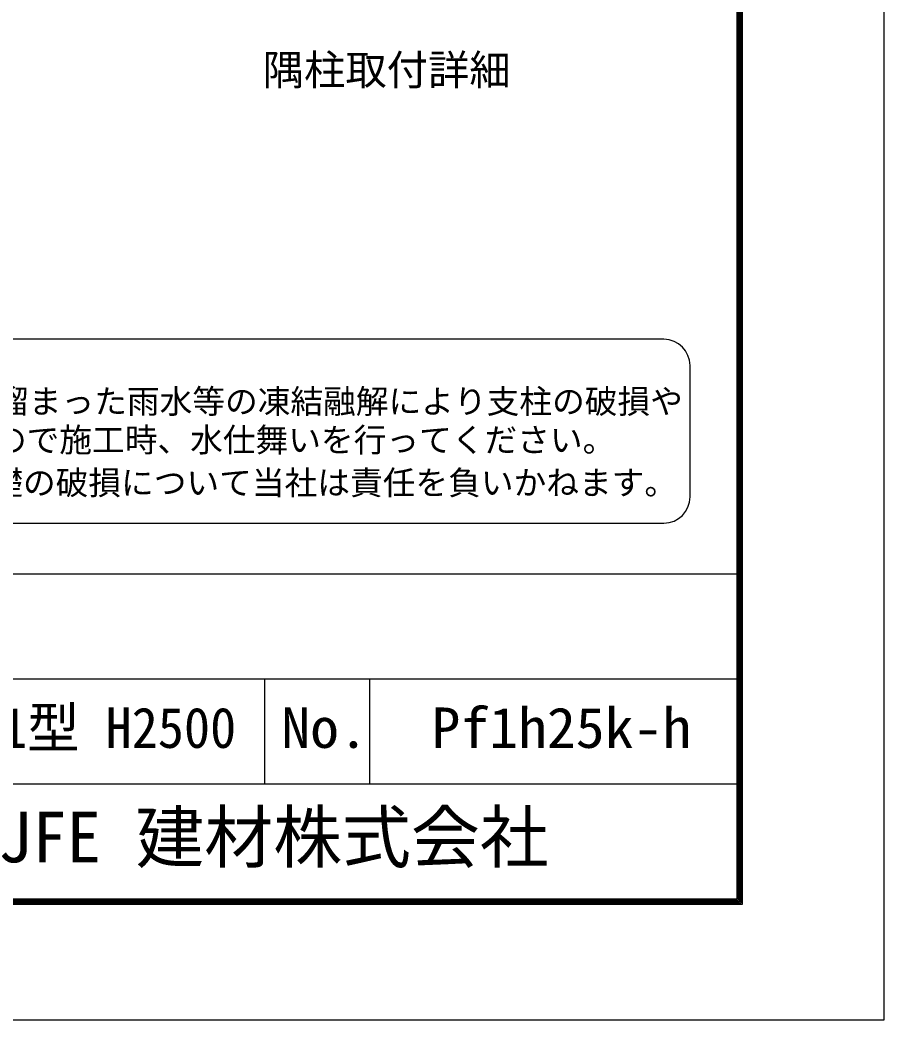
# Model space of a CAD drawing. Units: millimetres, scale not verified. Extents: x -4200 to 4200, y -2970 to 2970.
# Drawn here: x 2555 to 4200, y -2970 to -1065 of the extents above; entities that cross this region are included whole.
import ezdxf
from ezdxf.enums import TextEntityAlignment as Align

# ---------------------------------------------------------------- set-up
doc = ezdxf.new("R2010")
doc.units = ezdxf.units.MM
doc.header["$LTSCALE"] = 10
doc.layers.add('0-B_D-TTL-TXT', color=7, linetype='Continuous', lineweight=25)
doc.layers.add('0-C_D-TTL', color=7, linetype='Continuous', lineweight=25)
doc.styles.add('ＭＳ ゴシック', font='')
doc.styles.get('ＭＳ ゴシック').set_extended_font_data('MS Gothic')

msp = doc.modelspace()

# ---------------------------------------------------------------- linework, layer by layer
at = {"layer": '0-B_D-TTL-TXT', "color": 2}
for p, q in [((3780.92, -1673.24), (1335.37, -1673.24)), ((3830.92, -1973.24), (3830.92, -1723.24)), ((1335.37, -2023.24), (3780.92, -2023.24))]:
    msp.add_line(p, q, dxfattribs=at)
for centre, start, end in [((3780.92, -1723.24), 0, 90), ((3780.92, -1973.24), 270, 0)]:
    msp.add_arc(centre, 50, start, end, dxfattribs=at)
at = {"layer": '0-C_D-TTL'}
for p, q in [((2120.32, -2119.77), (3920.32, -2119.77)), ((2120.32, -2319.77), (3920.32, -2319.77)), ((3020.32, -2319.77), (3020.32, -2519.77)), ((3220.32, -2319.77), (3220.32, -2519.77)), ((2120.32, -2519.77), (3920.32, -2519.77))]:
    msp.add_line(p, q, dxfattribs=at)
at = {"layer": '0-C_D-TTL', "color": 2}
msp.add_lwpolyline([(-4199.68, 2970.23), (4200.32, 2970.23), (4200.32, -2969.77), (-4199.68, -2969.77)], close=True, dxfattribs=at)
at = {"layer": '0-C_D-TTL'}
for points in [[(-3929.68, 2750.23), (3930.32, 2750.23), (3930.32, -2749.77), (-3929.68, -2749.77)], [(-3927.18, 2747.73), (3927.82, 2747.73), (3927.82, -2747.27), (-3927.18, -2747.27)], [(-3924.68, 2745.23), (3925.32, 2745.23), (3925.32, -2744.77), (-3924.68, -2744.77)], [(-3922.18, 2742.73), (3922.82, 2742.73), (3922.82, -2742.27), (-3922.18, -2742.27)], [(-3919.68, 2740.23), (3920.32, 2740.23), (3920.32, -2739.77), (-3919.68, -2739.77)]]:
    msp.add_lwpolyline(points, close=True, dxfattribs=at)

# ---------------------------------------------------------------- texts
at = {"layer": '0-B_D-TTL-TXT', "style": 'ＭＳ ゴシック'}
for s, height, p in [('隅柱取付詳細', 57.7, (3017.03, -1206.16)), ('凍結の恐れがある場所への設置は、内部に溜まった雨水等の凍結融解により支柱の破損や', 45.67, (1325.55, -1827.92)), ('コンクリート基礎の破損の恐れがありますので施工時、水仕舞いを行ってください。', 45.67, (1321.44, -1901.34)), ('施工による水仕舞い不備で起こる支柱・基礎の破損について当社は責任を負いかねます。 ', 45.67, (1314.45, -1982.84)), ('JFE 建材株式会社', 96.19, (2512.7, -2698.28))]:
    msp.add_text(s, height=height, dxfattribs=at).set_placement(p, align=Align.BOTTOM_LEFT)
for s, width, p in [('PF-1型 H2500', 0.95, (2369.25, -2474.58)), ('No.', 1.05, (3052.32, -2474.58)), ('Pf1h25k-h', 1.05, (3338.32, -2474.58))]:
    msp.add_text(s, height=76.98, dxfattribs=dict(at, width=width)).set_placement(p, align=Align.BOTTOM_LEFT)

doc.saveas('drawing.dxf')
